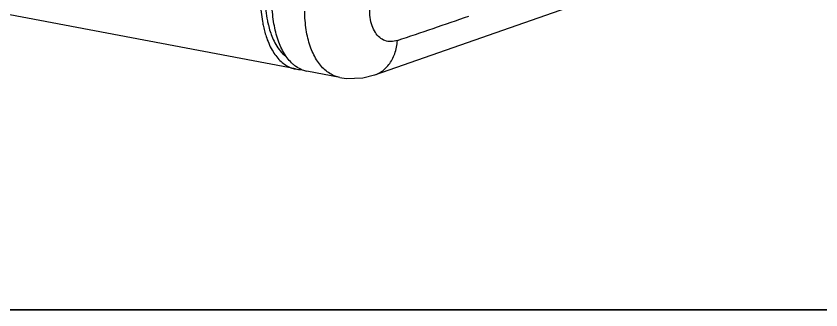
# Model space of a CAD drawing. Header units: millimetres. Extents: x -2947 to 97, y -3022 to 322.
# Drawn here: x -1333.1 to -1267.9, y -2056.5 to -2032.6 of the extents above; entities that cross this region are included whole.
import ezdxf

# ---------------------------------------------------------------- set-up
doc = ezdxf.new("R2010")
doc.units = ezdxf.units.MM
doc.layers.get('0').update_dxf_attribs({"linetype": 'CONTINUOUS'})
doc.layers.get('Defpoints').update_dxf_attribs({"linetype": 'CONTINUOUS'})

msp = doc.modelspace()

# ---------------------------------------------------------------- linework, layer by layer
at = {"color": 7}
for p, q in [((-1310.483, -2036.93), (-1385.275, -2022.705)), ((-1304.057, -2037.411), (-1286.176, -2031.139)), ((-1306.872, -2037.616), (-1309.554, -2037.106)), ((-1306.877, -2037.615), (-1306.356, -2037.689)), ((-1306.356, -2037.689), (-1305.016, -2037.645)), ((-1305.016, -2037.645), (-1304.061, -2037.412)), ((-1304.061, -2037.412), (-1304.058, -2037.411))]:
    msp.add_line(p, q, dxfattribs=at)
for centre, radius, start, end in [((-1533.08, -1349.916), 722.577, 288.632945, 289.117585), ((-1303.72, -2031.444), 9.568, 189.88822, 192.29698), ((-1304.488, -2031.362), 8.425, 191.31048, 193.74771), ((-1308.784, -2034.387), 2.863, 227.91209, 232.52561), ((-1308.905, -2034.544), 2.665, 232.53476, 236.37949), ((-1310.074, -2034.766), 2.201, 259.27677, 272.0698), ((-1309.151, -2034.976), 2.167, 249.06461, 259.30687)]:
    msp.add_arc(centre, radius, start, end, dxfattribs=at)
for points, start_tangent, end_tangent in [([(-1312.935, -2031.391), (-1312.749, -2033.014)], (0.038596, -0.999255), (0.19653, -0.980498)), ([(-1313.303, -2031.57), (-1313.146, -2033.087)], (0.038596, -0.999255), (0.172102, -0.985079)), ([(-1310.703, -2036.512), (-1311.362, -2035.7), (-1311.874, -2034.601), (-1312.216, -2033.263), (-1312.373, -2031.747)], (-0.742446, 0.669906), (-0.038596, 0.999255)), ([(-1302.214, -2034.619), (-1302.737, -2034.712), (-1303.224, -2034.632), (-1303.654, -2034.381), (-1304.005, -2033.973), (-1304.264, -2033.424), (-1304.419, -2032.759), (-1304.461, -2032.008)], (-0.947655, -0.319297), (0.017906, 0.99984)), ([(-1306.877, -2037.615), (-1307.27, -2037.505), (-1308.086, -2037.008), (-1308.765, -2036.192), (-1309.278, -2035.093), (-1309.603, -2033.76), (-1309.724, -2032.251)], (-0.982264, 0.187505), (-0.010703, 0.999943)), ([(-1312.671, -2033.364), (-1312.332, -2034.398), (-1311.71, -2035.46), (-1311.242, -2035.924)], (0.238052, -0.971252), (0.788449, -0.615101)), ([(-1313.069, -2033.482), (-1312.804, -2034.425), (-1312.292, -2035.524), (-1311.632, -2036.336), (-1310.855, -2036.824), (-1310.483, -2036.929)], (0.213354, -0.976975), (0.982553, -0.185985)), ([(-1304.058, -2037.41), (-1303.606, -2037.202), (-1302.912, -2036.579), (-1302.433, -2035.691), (-1302.214, -2034.619)], (0.947866, 0.31867), (0.071938, 0.997409)), ([(-1309.926, -2037), (-1310.38, -2036.764)], (-0.933757, 0.357908), (-0.832932, 0.553376))]:
    msp.add_spline(points, degree=3, dxfattribs=dict(at, start_tangent=start_tangent, end_tangent=end_tangent))
at = {"layer": 'Defpoints'}
for p, q in [((-1160.919, -2056.462), (-1417.61, -2056.462)), ((-1417.61, -2056.462), (-1160.919, -2056.462))]:
    msp.add_line(p, q, dxfattribs=at)

doc.saveas('drawing.dxf')
